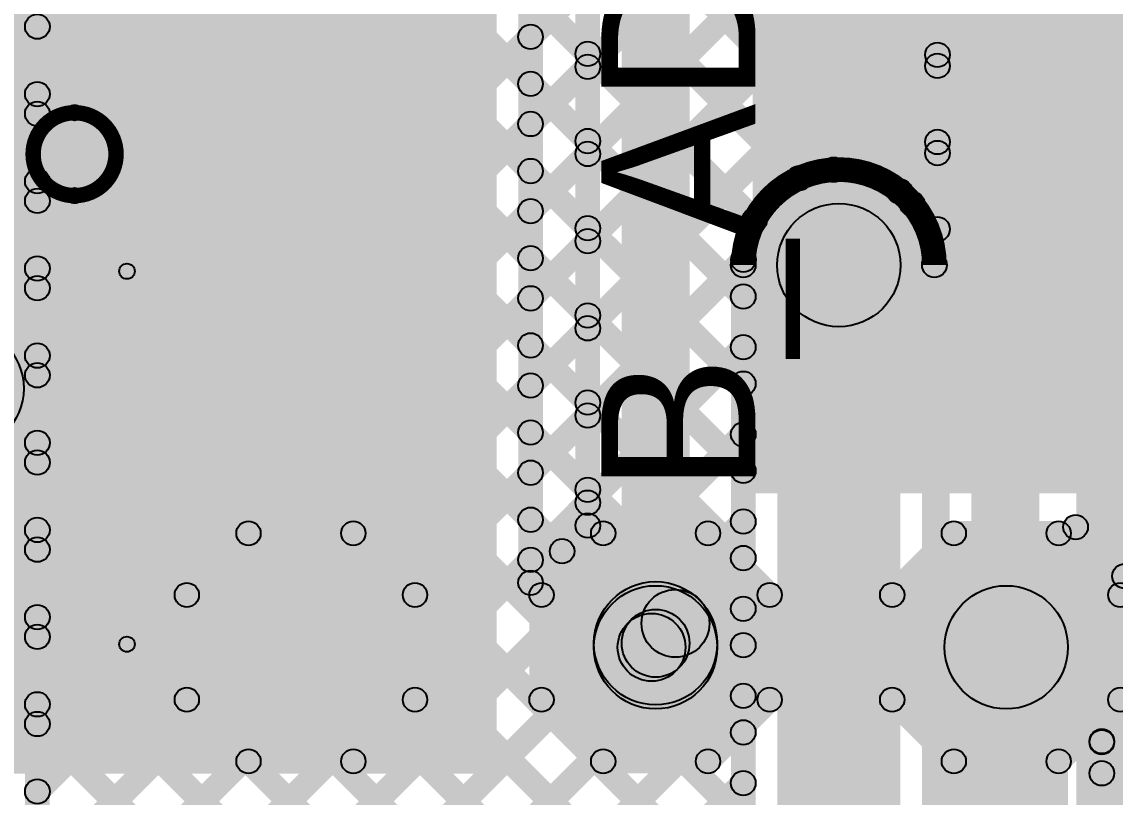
# Model space of a CAD drawing. Header units: millimetres. Extents: x -0.24 to 2.5, y 0 to 2.55.
# Drawn here: x 0.457 to 0.8116, y 1.0004 to 1.2519 of the extents above; entities that cross this region are included whole.
import ezdxf

# ---------------------------------------------------------------- set-up
doc = ezdxf.new("R2010")
doc.units = ezdxf.units.MM
doc.header["$MEASUREMENT"] = 0
for name, color, linetype in [('BottomLayer', 5, 'Continuous'), ('BottomSolder', 6, 'Continuous'), ('TopLayer', 1, 'Continuous'), ('TopOverlay', 2, 'Continuous'), ('TopPaste', 8, 'Continuous'), ('TopSolder', 216, 'Continuous'), ('ViaHoleLayer', 16, 'Continuous')]:
    doc.layers.add(name, color=color, linetype=linetype)

# ---------------------------------------------------------------- blocks, each defined once
blk = doc.blocks.new('SMD_H______4')
at = {"layer": 'TopLayer'}
blk.add_hatch(color=1, dxfattribs=at).paths.add_polyline_path([(0.33541, 0.04921), (0.44959, 0.04921), (0.44959, -0.04921), (0.33541, -0.04921)])
at = {"layer": 'TopOverlay'}
for points in [[(0.3265, 0.046), (0.3315, 0.046), (0.3315, -0.057), (0.3265, -0.057)], [(0.329, -0.0595), (0.329, -0.0545), (0.45, -0.0545), (0.45, -0.0595)]]:
    blk.add_hatch(color=2, dxfattribs=at).paths.add_polyline_path(points)
h = blk.add_hatch(color=2, dxfattribs=at)
edge = h.paths.add_edge_path()
edge.add_arc((0.47455, -0.04), 0.0025, 0, 360)
h = blk.add_hatch(color=2, dxfattribs=at)
edge = h.paths.add_edge_path()
edge.add_arc((0.50145, -0.04), 0.0025, 0, 360)
h = blk.add_hatch(color=2, dxfattribs=at)
edge = h.paths.add_edge_path()
edge.add_arc((0.329, -0.057), 0.0025, 0, 360)
h = blk.add_hatch(color=2, dxfattribs=at)
edge = h.paths.add_edge_path()
edge.add_arc((0.329, -0.057), 0.0025, 0, 360)
h = blk.add_hatch(color=2, dxfattribs=at)
edge = h.paths.add_edge_path()
edge.add_arc((0.45, -0.057), 0.0025, 0, 360)
at = {"layer": 'TopPaste'}
blk.add_hatch(color=8, dxfattribs=at).paths.add_polyline_path([(0.33541, 0.04921), (0.44959, 0.04921), (0.44959, -0.04921), (0.33541, -0.04921)])
at = {"layer": 'TopSolder'}
blk.add_hatch(color=216, dxfattribs=at).paths.add_polyline_path([(0.33141, 0.05321), (0.45359, 0.05321), (0.45359, -0.05321), (0.33141, -0.05321)])
at = {"layer": 'TopOverlay', "const_width": 0.005}
blk.add_lwpolyline([(0.50145, -0.04, 1), (0.47455, -0.04, 1)], format="xyb", close=True, dxfattribs=at)
at = {"layer": 'TopOverlay'}
for centre in [(0.47455, -0.04), (0.50145, -0.04), (0.329, -0.057), (0.329, -0.057), (0.45, -0.057)]:
    blk.add_circle(centre, 0.0025, dxfattribs=at)
blk = doc.blocks.new('TEST_POINT_62')
at = {"layer": 'TopLayer'}
blk.add_hatch(color=1, dxfattribs=at).paths.add_polyline_path([(0.015, 0.03), (-0.015, 0.03), (-0.03, 0.015), (-0.03, -0.015), (-0.015, -0.03), (0.015, -0.03), (0.03, -0.015), (0.03, 0.015)])
at = {"layer": 'TopOverlay'}
for points in [[(-0.03422, 0.01422), (-0.03978, 0.01978), (-0.01978, 0.03978), (-0.01422, 0.03422)], [(0.017, 0.04094), (0.017, 0.03306), (-0.017, 0.03306), (-0.017, 0.04094)], [(0.017, 0.04094), (0.017, 0.03306), (-0.017, 0.03306), (-0.017, 0.04094)], [(0.03978, 0.01978), (0.03422, 0.01422), (0.01422, 0.03422), (0.01978, 0.03978)], [(-0.03306, -0.017), (-0.04094, -0.017), (-0.04094, 0.017), (-0.03306, 0.017)], [(0.04094, -0.017), (0.03306, -0.017), (0.03306, 0.017), (0.04094, 0.017)], [(-0.01422, -0.03422), (-0.01978, -0.03978), (-0.03978, -0.01978), (-0.03422, -0.01422)], [(0.01978, -0.03978), (0.01422, -0.03422), (0.03422, -0.01422), (0.03978, -0.01978)], [(0.017, -0.03306), (0.017, -0.04094), (-0.017, -0.04094), (-0.017, -0.03306)], [(0.017, -0.03306), (0.017, -0.04094), (-0.017, -0.04094), (-0.017, -0.03306)]]:
    blk.add_hatch(color=2, dxfattribs=at).paths.add_polyline_path(points)
h = blk.add_hatch(color=2, dxfattribs=at)
edge = h.paths.add_edge_path()
edge.add_arc((-0.017, 0.037), 0.00394, 0, 360)
h = blk.add_hatch(color=2, dxfattribs=at)
edge = h.paths.add_edge_path()
edge.add_arc((-0.017, 0.037), 0.00394, 0, 360)
h = blk.add_hatch(color=2, dxfattribs=at)
edge = h.paths.add_edge_path()
edge.add_arc((-0.017, 0.037), 0.00394, 0, 360)
h = blk.add_hatch(color=2, dxfattribs=at)
edge = h.paths.add_edge_path()
edge.add_arc((0.017, 0.037), 0.00394, 0, 360)
h = blk.add_hatch(color=2, dxfattribs=at)
edge = h.paths.add_edge_path()
edge.add_arc((0.017, 0.037), 0.00394, 0, 360)
h = blk.add_hatch(color=2, dxfattribs=at)
edge = h.paths.add_edge_path()
edge.add_arc((0.017, 0.037), 0.00394, 0, 360)
h = blk.add_hatch(color=2, dxfattribs=at)
edge = h.paths.add_edge_path()
edge.add_arc((-0.037, 0.017), 0.00394, 0, 360)
h = blk.add_hatch(color=2, dxfattribs=at)
edge = h.paths.add_edge_path()
edge.add_arc((-0.037, 0.017), 0.00394, 0, 360)
h = blk.add_hatch(color=2, dxfattribs=at)
edge = h.paths.add_edge_path()
edge.add_arc((0.037, 0.017), 0.00394, 0, 360)
h = blk.add_hatch(color=2, dxfattribs=at)
edge = h.paths.add_edge_path()
edge.add_arc((0.037, 0.017), 0.00394, 0, 360)
h = blk.add_hatch(color=2, dxfattribs=at)
edge = h.paths.add_edge_path()
edge.add_arc((-0.037, -0.017), 0.00394, 0, 360)
h = blk.add_hatch(color=2, dxfattribs=at)
edge = h.paths.add_edge_path()
edge.add_arc((-0.037, -0.017), 0.00394, 0, 360)
h = blk.add_hatch(color=2, dxfattribs=at)
edge = h.paths.add_edge_path()
edge.add_arc((0.037, -0.017), 0.00394, 0, 360)
h = blk.add_hatch(color=2, dxfattribs=at)
edge = h.paths.add_edge_path()
edge.add_arc((0.037, -0.017), 0.00394, 0, 360)
h = blk.add_hatch(color=2, dxfattribs=at)
edge = h.paths.add_edge_path()
edge.add_arc((-0.017, -0.037), 0.00394, 0, 360)
h = blk.add_hatch(color=2, dxfattribs=at)
edge = h.paths.add_edge_path()
edge.add_arc((-0.017, -0.037), 0.00394, 0, 360)
h = blk.add_hatch(color=2, dxfattribs=at)
edge = h.paths.add_edge_path()
edge.add_arc((-0.017, -0.037), 0.00394, 0, 360)
h = blk.add_hatch(color=2, dxfattribs=at)
edge = h.paths.add_edge_path()
edge.add_arc((0.017, -0.037), 0.00394, 0, 360)
h = blk.add_hatch(color=2, dxfattribs=at)
edge = h.paths.add_edge_path()
edge.add_arc((0.017, -0.037), 0.00394, 0, 360)
h = blk.add_hatch(color=2, dxfattribs=at)
edge = h.paths.add_edge_path()
edge.add_arc((0.017, -0.037), 0.00394, 0, 360)
at = {"layer": 'TopPaste'}
blk.add_hatch(color=8, dxfattribs=at).paths.add_polyline_path([(0.015, 0.03), (-0.015, 0.03), (-0.03, 0.015), (-0.03, -0.015), (-0.015, -0.03), (0.015, -0.03), (0.03, -0.015), (0.03, 0.015)])
at = {"layer": 'TopSolder'}
blk.add_hatch(color=216, dxfattribs=at).paths.add_polyline_path([(0.017, 0.034), (-0.017, 0.034), (-0.034, 0.017), (-0.034, -0.017), (-0.017, -0.034), (0.017, -0.034), (0.034, -0.017), (0.034, 0.017)])
at = {"layer": 'TopOverlay'}
for centre in [(-0.017, 0.037), (-0.017, 0.037), (-0.017, 0.037), (0.017, 0.037), (0.017, 0.037), (0.017, 0.037), (-0.037, 0.017), (-0.037, 0.017), (0.037, 0.017), (0.037, 0.017), (-0.037, -0.017), (-0.037, -0.017), (0.037, -0.017), (0.037, -0.017), (-0.017, -0.037), (-0.017, -0.037), (-0.017, -0.037), (0.017, -0.037), (0.017, -0.037), (0.017, -0.037)]:
    blk.add_circle(centre, 0.00394, dxfattribs=at)
blk = doc.blocks.new('TEST_POINT_90')
at = {"layer": 'TopLayer'}
blk.add_hatch(color=1, dxfattribs=at).paths.add_polyline_path([(0.015, 0.03), (-0.015, 0.03), (-0.03, 0.015), (-0.03, -0.015), (-0.015, -0.03), (0.015, -0.03), (0.03, -0.015), (0.03, 0.015)])
at = {"layer": 'TopOverlay'}
for points in [[(-0.03422, 0.01422), (-0.03978, 0.01978), (-0.01978, 0.03978), (-0.01422, 0.03422)], [(-0.017, 0.03306), (-0.017, 0.04094), (0.017, 0.04094), (0.017, 0.03306)], [(-0.017, 0.03306), (-0.017, 0.04094), (0.017, 0.04094), (0.017, 0.03306)], [(0.01422, 0.03422), (0.01978, 0.03978), (0.03978, 0.01978), (0.03422, 0.01422)], [(-0.03306, -0.017), (-0.04094, -0.017), (-0.04094, 0.017), (-0.03306, 0.017)], [(0.04094, -0.017), (0.03306, -0.017), (0.03306, 0.017), (0.04094, 0.017)], [(-0.03978, -0.01978), (-0.03422, -0.01422), (-0.01422, -0.03422), (-0.01978, -0.03978)], [(0.01978, -0.03978), (0.01422, -0.03422), (0.03422, -0.01422), (0.03978, -0.01978)], [(-0.017, -0.04094), (-0.017, -0.03306), (0.017, -0.03306), (0.017, -0.04094)], [(-0.017, -0.04094), (-0.017, -0.03306), (0.017, -0.03306), (0.017, -0.04094)]]:
    blk.add_hatch(color=2, dxfattribs=at).paths.add_polyline_path(points)
h = blk.add_hatch(color=2, dxfattribs=at)
edge = h.paths.add_edge_path()
edge.add_arc((-0.017, 0.037), 0.00394, 0, 360)
h = blk.add_hatch(color=2, dxfattribs=at)
edge = h.paths.add_edge_path()
edge.add_arc((-0.017, 0.037), 0.00394, 0, 360)
h = blk.add_hatch(color=2, dxfattribs=at)
edge = h.paths.add_edge_path()
edge.add_arc((-0.017, 0.037), 0.00394, 0, 360)
h = blk.add_hatch(color=2, dxfattribs=at)
edge = h.paths.add_edge_path()
edge.add_arc((0.017, 0.037), 0.00394, 0, 360)
h = blk.add_hatch(color=2, dxfattribs=at)
edge = h.paths.add_edge_path()
edge.add_arc((0.017, 0.037), 0.00394, 0, 360)
h = blk.add_hatch(color=2, dxfattribs=at)
edge = h.paths.add_edge_path()
edge.add_arc((0.017, 0.037), 0.00394, 0, 360)
h = blk.add_hatch(color=2, dxfattribs=at)
edge = h.paths.add_edge_path()
edge.add_arc((-0.037, 0.017), 0.00394, 0, 360)
h = blk.add_hatch(color=2, dxfattribs=at)
edge = h.paths.add_edge_path()
edge.add_arc((-0.037, 0.017), 0.00394, 0, 360)
h = blk.add_hatch(color=2, dxfattribs=at)
edge = h.paths.add_edge_path()
edge.add_arc((0.037, 0.017), 0.00394, 0, 360)
h = blk.add_hatch(color=2, dxfattribs=at)
edge = h.paths.add_edge_path()
edge.add_arc((0.037, 0.017), 0.00394, 0, 360)
h = blk.add_hatch(color=2, dxfattribs=at)
edge = h.paths.add_edge_path()
edge.add_arc((-0.037, -0.017), 0.00394, 0, 360)
h = blk.add_hatch(color=2, dxfattribs=at)
edge = h.paths.add_edge_path()
edge.add_arc((-0.037, -0.017), 0.00394, 0, 360)
h = blk.add_hatch(color=2, dxfattribs=at)
edge = h.paths.add_edge_path()
edge.add_arc((0.037, -0.017), 0.00394, 0, 360)
h = blk.add_hatch(color=2, dxfattribs=at)
edge = h.paths.add_edge_path()
edge.add_arc((0.037, -0.017), 0.00394, 0, 360)
h = blk.add_hatch(color=2, dxfattribs=at)
edge = h.paths.add_edge_path()
edge.add_arc((-0.017, -0.037), 0.00394, 0, 360)
h = blk.add_hatch(color=2, dxfattribs=at)
edge = h.paths.add_edge_path()
edge.add_arc((-0.017, -0.037), 0.00394, 0, 360)
h = blk.add_hatch(color=2, dxfattribs=at)
edge = h.paths.add_edge_path()
edge.add_arc((-0.017, -0.037), 0.00394, 0, 360)
h = blk.add_hatch(color=2, dxfattribs=at)
edge = h.paths.add_edge_path()
edge.add_arc((0.017, -0.037), 0.00394, 0, 360)
h = blk.add_hatch(color=2, dxfattribs=at)
edge = h.paths.add_edge_path()
edge.add_arc((0.017, -0.037), 0.00394, 0, 360)
h = blk.add_hatch(color=2, dxfattribs=at)
edge = h.paths.add_edge_path()
edge.add_arc((0.017, -0.037), 0.00394, 0, 360)
at = {"layer": 'TopPaste'}
blk.add_hatch(color=8, dxfattribs=at).paths.add_polyline_path([(0.015, 0.03), (-0.015, 0.03), (-0.03, 0.015), (-0.03, -0.015), (-0.015, -0.03), (0.015, -0.03), (0.03, -0.015), (0.03, 0.015)])
at = {"layer": 'TopSolder'}
blk.add_hatch(color=216, dxfattribs=at).paths.add_polyline_path([(0.017, 0.034), (-0.017, 0.034), (-0.034, 0.017), (-0.034, -0.017), (-0.017, -0.034), (0.017, -0.034), (0.034, -0.017), (0.034, 0.017)])
at = {"layer": 'TopOverlay'}
for centre in [(-0.017, 0.037), (-0.017, 0.037), (-0.017, 0.037), (0.017, 0.037), (0.017, 0.037), (0.017, 0.037), (-0.037, 0.017), (-0.037, 0.017), (0.037, 0.017), (0.037, 0.017), (-0.037, -0.017), (-0.037, -0.017), (0.037, -0.017), (0.037, -0.017), (-0.017, -0.037), (-0.017, -0.037), (-0.017, -0.037), (0.017, -0.037), (0.017, -0.037), (0.017, -0.037)]:
    blk.add_circle(centre, 0.00394, dxfattribs=at)
blk = doc.blocks.new('TEST_POINT_107')
at = {"layer": 'TopLayer'}
blk.add_hatch(color=1, dxfattribs=at).paths.add_polyline_path([(0.015, 0.03), (-0.015, 0.03), (-0.03, 0.015), (-0.03, -0.015), (-0.015, -0.03), (0.015, -0.03), (0.03, -0.015), (0.03, 0.015)])
at = {"layer": 'TopOverlay'}
for points in [[(-0.01978, 0.03978), (-0.01422, 0.03422), (-0.03422, 0.01422), (-0.03978, 0.01978)], [(-0.017, 0.03306), (-0.017, 0.04094), (0.017, 0.04094), (0.017, 0.03306)], [(-0.017, 0.03306), (-0.017, 0.04094), (0.017, 0.04094), (0.017, 0.03306)], [(0.01422, 0.03422), (0.01978, 0.03978), (0.03978, 0.01978), (0.03422, 0.01422)], [(-0.04094, 0.017), (-0.03306, 0.017), (-0.03306, -0.017), (-0.04094, -0.017)], [(0.03306, 0.017), (0.04094, 0.017), (0.04094, -0.017), (0.03306, -0.017)], [(-0.03978, -0.01978), (-0.03422, -0.01422), (-0.01422, -0.03422), (-0.01978, -0.03978)], [(0.03422, -0.01422), (0.03978, -0.01978), (0.01978, -0.03978), (0.01422, -0.03422)], [(-0.017, -0.04094), (-0.017, -0.03306), (0.017, -0.03306), (0.017, -0.04094)], [(-0.017, -0.04094), (-0.017, -0.03306), (0.017, -0.03306), (0.017, -0.04094)]]:
    blk.add_hatch(color=2, dxfattribs=at).paths.add_polyline_path(points)
h = blk.add_hatch(color=2, dxfattribs=at)
edge = h.paths.add_edge_path()
edge.add_arc((-0.017, 0.037), 0.00394, 0, 360)
h = blk.add_hatch(color=2, dxfattribs=at)
edge = h.paths.add_edge_path()
edge.add_arc((-0.017, 0.037), 0.00394, 0, 360)
h = blk.add_hatch(color=2, dxfattribs=at)
edge = h.paths.add_edge_path()
edge.add_arc((-0.017, 0.037), 0.00394, 0, 360)
h = blk.add_hatch(color=2, dxfattribs=at)
edge = h.paths.add_edge_path()
edge.add_arc((0.017, 0.037), 0.00394, 0, 360)
h = blk.add_hatch(color=2, dxfattribs=at)
edge = h.paths.add_edge_path()
edge.add_arc((0.017, 0.037), 0.00394, 0, 360)
h = blk.add_hatch(color=2, dxfattribs=at)
edge = h.paths.add_edge_path()
edge.add_arc((0.017, 0.037), 0.00394, 0, 360)
h = blk.add_hatch(color=2, dxfattribs=at)
edge = h.paths.add_edge_path()
edge.add_arc((-0.037, 0.017), 0.00394, 0, 360)
h = blk.add_hatch(color=2, dxfattribs=at)
edge = h.paths.add_edge_path()
edge.add_arc((-0.037, 0.017), 0.00394, 0, 360)
h = blk.add_hatch(color=2, dxfattribs=at)
edge = h.paths.add_edge_path()
edge.add_arc((0.037, 0.017), 0.00394, 0, 360)
h = blk.add_hatch(color=2, dxfattribs=at)
edge = h.paths.add_edge_path()
edge.add_arc((0.037, 0.017), 0.00394, 0, 360)
h = blk.add_hatch(color=2, dxfattribs=at)
edge = h.paths.add_edge_path()
edge.add_arc((-0.037, -0.017), 0.00394, 0, 360)
h = blk.add_hatch(color=2, dxfattribs=at)
edge = h.paths.add_edge_path()
edge.add_arc((-0.037, -0.017), 0.00394, 0, 360)
h = blk.add_hatch(color=2, dxfattribs=at)
edge = h.paths.add_edge_path()
edge.add_arc((0.037, -0.017), 0.00394, 0, 360)
h = blk.add_hatch(color=2, dxfattribs=at)
edge = h.paths.add_edge_path()
edge.add_arc((0.037, -0.017), 0.00394, 0, 360)
h = blk.add_hatch(color=2, dxfattribs=at)
edge = h.paths.add_edge_path()
edge.add_arc((-0.017, -0.037), 0.00394, 0, 360)
h = blk.add_hatch(color=2, dxfattribs=at)
edge = h.paths.add_edge_path()
edge.add_arc((-0.017, -0.037), 0.00394, 0, 360)
h = blk.add_hatch(color=2, dxfattribs=at)
edge = h.paths.add_edge_path()
edge.add_arc((-0.017, -0.037), 0.00394, 0, 360)
h = blk.add_hatch(color=2, dxfattribs=at)
edge = h.paths.add_edge_path()
edge.add_arc((0.017, -0.037), 0.00394, 0, 360)
h = blk.add_hatch(color=2, dxfattribs=at)
edge = h.paths.add_edge_path()
edge.add_arc((0.017, -0.037), 0.00394, 0, 360)
h = blk.add_hatch(color=2, dxfattribs=at)
edge = h.paths.add_edge_path()
edge.add_arc((0.017, -0.037), 0.00394, 0, 360)
at = {"layer": 'TopPaste'}
blk.add_hatch(color=8, dxfattribs=at).paths.add_polyline_path([(0.015, 0.03), (-0.015, 0.03), (-0.03, 0.015), (-0.03, -0.015), (-0.015, -0.03), (0.015, -0.03), (0.03, -0.015), (0.03, 0.015)])
at = {"layer": 'TopSolder'}
blk.add_hatch(color=216, dxfattribs=at).paths.add_polyline_path([(0.017, 0.034), (-0.017, 0.034), (-0.034, 0.017), (-0.034, -0.017), (-0.017, -0.034), (0.017, -0.034), (0.034, -0.017), (0.034, 0.017)])
at = {"layer": 'TopOverlay'}
for centre in [(-0.017, 0.037), (-0.017, 0.037), (-0.017, 0.037), (0.017, 0.037), (0.017, 0.037), (0.017, 0.037), (-0.037, 0.017), (-0.037, 0.017), (0.037, 0.017), (0.037, 0.017), (-0.037, -0.017), (-0.037, -0.017), (0.037, -0.017), (0.037, -0.017), (-0.017, -0.037), (-0.017, -0.037), (-0.017, -0.037), (0.017, -0.037), (0.017, -0.037), (0.017, -0.037)]:
    blk.add_circle(centre, 0.00394, dxfattribs=at)

msp = doc.modelspace()

# ---------------------------------------------------------------- hatches: boundary and pattern name
at = {"layer": 'BottomLayer'}
for points in [[(0.36099, 1.48717), (0.36664, 1.49283), (0.69383, 1.16564), (0.68817, 1.15999)], [(0.38927, 1.48717), (0.39493, 1.49283), (0.69743, 1.19033), (0.69177, 1.18467)], [(0.41756, 1.48717), (0.42321, 1.49283), (0.71199, 1.20405), (0.70634, 1.19839)], [(0.44584, 1.48717), (0.4515, 1.49283), (0.74472, 1.1996), (0.73907, 1.19395)], [(0.47412, 1.48717), (0.47978, 1.49283), (0.75683, 1.21578), (0.75117, 1.21012)], [(0.46483, 1.11253), (0.45917, 1.11818), (0.75176, 1.41077), (0.75741, 1.40511)], [(0.46483, 1.22566), (0.45917, 1.23132), (0.63817, 1.41032), (0.64383, 1.40466)], [(0.758, 0.53816), (0.75, 0.53816), (0.75, 1.396), (0.758, 1.396)], [(0.787, 0.53816), (0.765, 0.53816), (0.765, 1.396), (0.787, 1.396)], [(0.821, 0.18877), (0.799, 0.18877), (0.799, 1.395), (0.821, 1.395)], [(0.46483, 1.19738), (0.45917, 1.20304), (0.63817, 1.38204), (0.64383, 1.37638)], [(0.46483, 1.08424), (0.45917, 1.0899), (0.75117, 1.3819), (0.75683, 1.37624)], [(0.45253, 1.36734), (0.45819, 1.373), (0.69383, 1.13736), (0.68817, 1.1317)], [(0.46483, 1.05596), (0.45917, 1.06162), (0.75117, 1.35362), (0.75683, 1.34796)], [(0.46483, 1.1691), (0.45917, 1.17475), (0.63739, 1.35297), (0.64305, 1.34731)], [(0.45901, 1.33258), (0.46467, 1.33823), (0.69383, 1.10908), (0.68817, 1.10342)], [(0.46483, 1.14081), (0.45917, 1.14647), (0.64637, 1.33367), (0.65203, 1.32801)], [(0.466, 0.98), (0.458, 0.98), (0.458, 1.329), (0.466, 1.329)], [(0.66557, 1.32401), (0.67123, 1.32967), (0.75683, 1.24407), (0.75117, 1.23841)], [(0.46483, 1.02767), (0.45917, 1.03333), (0.75117, 1.32533), (0.75683, 1.31967)], [(0.45917, 1.30413), (0.46483, 1.30979), (0.69383, 1.08079), (0.68817, 1.07513)], [(0.46483, 0.99939), (0.45917, 1.00505), (0.75117, 1.29705), (0.75683, 1.29139)], [(0.45917, 1.27585), (0.46483, 1.28151), (0.69383, 1.05251), (0.68817, 1.04685)], [(0.46407, 0.97034), (0.45841, 0.976), (0.75117, 1.26876), (0.75683, 1.26311)], [(0.45917, 1.24757), (0.46483, 1.25322), (0.69383, 1.02422), (0.68817, 1.01857)], [(0.72313, 1.20113), (0.71748, 1.20678), (0.75117, 1.24048), (0.75683, 1.23482)], [(0.45917, 1.21928), (0.46483, 1.22494), (0.69383, 0.99594), (0.68817, 0.99028)], [(0.74446, 1.19417), (0.7388, 1.19982), (0.75117, 1.21219), (0.75683, 1.20654)], [(0.45917, 1.191), (0.46483, 1.19665), (0.69383, 0.96765), (0.68817, 0.962)], [(0.74295, 1.19007), (0.7486, 1.19572), (0.75683, 1.1875), (0.75117, 1.18184)], [(-0.16717, 0.31082), (-0.17283, 0.31648), (0.68822, 1.17752), (0.69387, 1.17187)], [(0.695, 0.96035), (0.687, 0.96035), (0.687, 1.173), (0.695, 1.173)], [(0.742, 0.96035), (0.702, 0.96035), (0.702, 1.173), (0.742, 1.173)], [(0.757, 0.96035), (0.749, 0.96035), (0.749, 1.173), (0.757, 1.173)], [(0.45917, 1.16271), (0.46483, 1.16837), (0.68629, 0.9469), (0.68064, 0.94125)], [(0.46014, 0.90985), (0.45448, 0.9155), (0.68817, 1.14919), (0.69383, 1.14354)], [(0.45917, 1.13443), (0.46483, 1.14009), (0.66309, 0.94183), (0.65743, 0.93617)], [(0.51194, 0.93337), (0.50629, 0.93902), (0.68817, 1.12091), (0.69383, 1.11525)], [(0.45917, 1.10614), (0.46483, 1.1118), (0.6348, 0.94183), (0.62914, 0.93617)], [(0.54303, 0.93617), (0.53737, 0.94183), (0.68817, 1.09263), (0.69383, 1.08697)], [(0.45917, 1.07786), (0.46483, 1.08352), (0.60652, 0.94183), (0.60086, 0.93617)], [(0.57132, 0.93617), (0.56566, 0.94183), (0.68817, 1.06434), (0.69383, 1.05868)], [(0.45917, 1.04958), (0.46483, 1.05523), (0.57823, 0.94183), (0.57258, 0.93617)], [(0.5996, 0.93617), (0.59394, 0.94183), (0.68817, 1.03606), (0.69383, 1.0304)], [(0.45917, 1.02129), (0.46483, 1.02695), (0.54995, 0.94183), (0.54429, 0.93617)], [(0.62788, 0.93617), (0.62223, 0.94183), (0.68817, 1.00777), (0.69383, 1.00212)]]:
    msp.add_hatch(color=5, dxfattribs=at).paths.add_polyline_path(points)
h = msp.add_hatch(color=5, dxfattribs=at)
edge = h.paths.add_edge_path()
edge.add_arc((0.462, 1.25039), 0.004, 0, 360)
h = msp.add_hatch(color=5, dxfattribs=at)
edge = h.paths.add_edge_path()
edge.add_arc((0.754, 1.24124), 0.004, 0, 360)
h = msp.add_hatch(color=5, dxfattribs=at)
edge = h.paths.add_edge_path()
edge.add_arc((0.754, 1.23765), 0.004, 0, 360)
h = msp.add_hatch(color=5, dxfattribs=at)
edge = h.paths.add_edge_path()
edge.add_arc((0.462, 1.22849), 0.004, 0, 360)
h = msp.add_hatch(color=5, dxfattribs=at)
edge = h.paths.add_edge_path()
edge.add_arc((0.462, 1.22211), 0.004, 0, 360)
h = msp.add_hatch(color=5, dxfattribs=at)
edge = h.paths.add_edge_path()
edge.add_arc((0.754, 1.21295), 0.004, 0, 360)
h = msp.add_hatch(color=5, dxfattribs=at)
edge = h.paths.add_edge_path()
edge.add_arc((0.754, 1.20937), 0.004, 0, 360)
h = msp.add_hatch(color=5, dxfattribs=at)
edge = h.paths.add_edge_path()
edge.add_arc((0.7203, 1.20395), 0.004, 0, 360)
h = msp.add_hatch(color=5, dxfattribs=at)
edge = h.paths.add_edge_path()
edge.add_arc((0.462, 1.20021), 0.004, 0, 360)
h = msp.add_hatch(color=5, dxfattribs=at)
edge = h.paths.add_edge_path()
edge.add_arc((0.70917, 1.20122), 0.004, 0, 360)
h = msp.add_hatch(color=5, dxfattribs=at)
edge = h.paths.add_edge_path()
edge.add_arc((0.74163, 1.19699), 0.004, 0, 360)
h = msp.add_hatch(color=5, dxfattribs=at)
edge = h.paths.add_edge_path()
edge.add_arc((0.74189, 1.19677), 0.004, 0, 360)
h = msp.add_hatch(color=5, dxfattribs=at)
edge = h.paths.add_edge_path()
edge.add_arc((0.462, 1.19383), 0.004, 0, 360)
h = msp.add_hatch(color=5, dxfattribs=at)
edge = h.paths.add_edge_path()
edge.add_arc((0.74577, 1.1929), 0.004, 0, 360)
h = msp.add_hatch(color=5, dxfattribs=at)
edge = h.paths.add_edge_path()
edge.add_arc((0.722, 1.173), 0.02, 0, 360)
h = msp.add_hatch(color=5, dxfattribs=at)
edge = h.paths.add_edge_path()
edge.add_arc((0.6946, 1.1875), 0.004, 0, 360)
h = msp.add_hatch(color=5, dxfattribs=at)
edge = h.paths.add_edge_path()
edge.add_arc((0.754, 1.18467), 0.004, 0, 360)
h = msp.add_hatch(color=5, dxfattribs=at)
edge = h.paths.add_edge_path()
edge.add_arc((0.722, 1.173), 0.01181, 0, 360)
h = msp.add_hatch(color=5, dxfattribs=at)
edge = h.paths.add_edge_path()
edge.add_arc((0.69105, 1.1747), 0.004, 0, 360)
h = msp.add_hatch(color=5, dxfattribs=at)
edge = h.paths.add_edge_path()
edge.add_arc((0.462, 1.17192), 0.004, 0, 360)
h = msp.add_hatch(color=5, dxfattribs=at)
edge = h.paths.add_edge_path()
edge.add_arc((0.691, 1.173), 0.004, 0, 360)
h = msp.add_hatch(color=5, dxfattribs=at)
edge = h.paths.add_edge_path()
edge.add_arc((0.691, 1.173), 0.004, 0, 360)
h = msp.add_hatch(color=5, dxfattribs=at)
edge = h.paths.add_edge_path()
edge.add_arc((0.753, 1.173), 0.004, 0, 360)
h = msp.add_hatch(color=5, dxfattribs=at)
edge = h.paths.add_edge_path()
edge.add_arc((0.753, 1.173), 0.004, 0, 360)
h = msp.add_hatch(color=5, dxfattribs=at)
edge = h.paths.add_edge_path()
edge.add_arc((0.462, 1.16554), 0.004, 0, 360)
h = msp.add_hatch(color=5, dxfattribs=at)
edge = h.paths.add_edge_path()
edge.add_arc((0.691, 1.16282), 0.004, 0, 360)
h = msp.add_hatch(color=5, dxfattribs=at)
edge = h.paths.add_edge_path()
edge.add_arc((0.691, 1.14637), 0.004, 0, 360)
h = msp.add_hatch(color=5, dxfattribs=at)
edge = h.paths.add_edge_path()
edge.add_arc((0.462, 1.14364), 0.004, 0, 360)
h = msp.add_hatch(color=5, dxfattribs=at)
edge = h.paths.add_edge_path()
edge.add_arc((0.462, 1.13726), 0.004, 0, 360)
h = msp.add_hatch(color=5, dxfattribs=at)
edge = h.paths.add_edge_path()
edge.add_arc((0.691, 1.13453), 0.004, 0, 360)
h = msp.add_hatch(color=5, dxfattribs=at)
edge = h.paths.add_edge_path()
edge.add_arc((0.691, 1.11808), 0.004, 0, 360)
h = msp.add_hatch(color=5, dxfattribs=at)
edge = h.paths.add_edge_path()
edge.add_arc((0.462, 1.11536), 0.004, 0, 360)
h = msp.add_hatch(color=5, dxfattribs=at)
edge = h.paths.add_edge_path()
edge.add_arc((0.462, 1.10897), 0.004, 0, 360)
h = msp.add_hatch(color=5, dxfattribs=at)
edge = h.paths.add_edge_path()
edge.add_arc((0.691, 1.10625), 0.004, 0, 360)
h = msp.add_hatch(color=5, dxfattribs=at)
edge = h.paths.add_edge_path()
edge.add_arc((0.691, 1.0898), 0.004, 0, 360)
h = msp.add_hatch(color=5, dxfattribs=at)
edge = h.paths.add_edge_path()
edge.add_arc((0.462, 1.08707), 0.004, 0, 360)
h = msp.add_hatch(color=5, dxfattribs=at)
edge = h.paths.add_edge_path()
edge.add_arc((0.462, 1.08069), 0.004, 0, 360)
h = msp.add_hatch(color=5, dxfattribs=at)
edge = h.paths.add_edge_path()
edge.add_arc((0.691, 1.07796), 0.004, 0, 360)
h = msp.add_hatch(color=5, dxfattribs=at)
edge = h.paths.add_edge_path()
edge.add_arc((0.691, 1.06151), 0.004, 0, 360)
h = msp.add_hatch(color=5, dxfattribs=at)
edge = h.paths.add_edge_path()
edge.add_arc((0.462, 1.05879), 0.004, 0, 360)
h = msp.add_hatch(color=5, dxfattribs=at)
edge = h.paths.add_edge_path()
edge.add_arc((0.462, 1.0524), 0.004, 0, 360)
h = msp.add_hatch(color=5, dxfattribs=at)
edge = h.paths.add_edge_path()
edge.add_arc((0.691, 1.04968), 0.004, 0, 360)
h = msp.add_hatch(color=5, dxfattribs=at)
edge = h.paths.add_edge_path()
edge.add_arc((0.691, 1.03323), 0.004, 0, 360)
h = msp.add_hatch(color=5, dxfattribs=at)
edge = h.paths.add_edge_path()
edge.add_arc((0.462, 1.0305), 0.004, 0, 360)
h = msp.add_hatch(color=5, dxfattribs=at)
edge = h.paths.add_edge_path()
edge.add_arc((0.462, 1.02412), 0.004, 0, 360)
h = msp.add_hatch(color=5, dxfattribs=at)
edge = h.paths.add_edge_path()
edge.add_arc((0.691, 1.02139), 0.004, 0, 360)
h = msp.add_hatch(color=5, dxfattribs=at)
edge = h.paths.add_edge_path()
edge.add_arc((0.691, 1.00494), 0.004, 0, 360)
h = msp.add_hatch(color=5, dxfattribs=at)
edge = h.paths.add_edge_path()
edge.add_arc((0.462, 1.00222), 0.004, 0, 360)
at = {"layer": 'BottomSolder'}
h = msp.add_hatch(color=6, dxfattribs=at)
edge = h.paths.add_edge_path()
edge.add_arc((0.722, 1.173), 0.01581, 0, 360)
at = {"layer": 'TopLayer'}
for points in [[(0.694, 1.099), (0.874, 1.099), (0.874, 1.669), (0.694, 1.669)], [(0.626, 1.06994), (0.618, 1.06994), (0.618, 1.384), (0.626, 1.384)], [(0.335, 1.008), (0.611, 1.008), (0.611, 1.373), (0.335, 1.373)], [(0.67356, 1.05031), (0.65156, 1.05031), (0.65156, 1.349), (0.67356, 1.349)], [(0.64456, 1.0885), (0.63656, 1.0885), (0.63656, 1.34489), (0.64456, 1.34489)], [(0.62483, 1.24424), (0.61917, 1.2499), (0.63773, 1.26846), (0.64339, 1.26281)], [(0.61917, 1.25727), (0.62483, 1.26293), (0.64339, 1.24437), (0.63773, 1.23871)], [(0.62483, 1.21596), (0.61917, 1.22162), (0.63773, 1.24018), (0.64339, 1.23452)], [(0.61917, 1.22899), (0.62483, 1.23464), (0.64339, 1.21608), (0.63773, 1.21042)], [(0.62483, 1.18767), (0.61917, 1.19333), (0.63773, 1.21189), (0.64339, 1.20624)], [(0.61917, 1.2007), (0.62483, 1.20636), (0.64339, 1.1878), (0.63773, 1.18214)], [(0.62483, 1.15939), (0.61917, 1.16505), (0.63773, 1.18361), (0.64339, 1.17795)], [(0.61917, 1.17242), (0.62483, 1.17808), (0.64339, 1.15951), (0.63773, 1.15386)], [(0.62483, 1.13111), (0.61917, 1.13676), (0.63773, 1.15532), (0.64339, 1.14967)], [(0.61917, 1.14413), (0.62483, 1.14979), (0.64339, 1.13123), (0.63773, 1.12557)], [(0.62483, 1.10282), (0.61917, 1.10848), (0.63773, 1.12704), (0.64339, 1.12138)], [(0.61917, 1.11585), (0.62483, 1.12151), (0.64339, 1.10294), (0.63773, 1.09729)], [(0.62483, 1.07454), (0.61917, 1.08019), (0.63773, 1.09876), (0.64339, 1.0931)], [(0.61917, 1.08757), (0.62483, 1.09322), (0.63506, 1.08299), (0.6294, 1.07734)], [(0.62483, 1.06711), (0.61917, 1.07277), (0.63773, 1.09133), (0.64339, 1.08567)], [(0.79598, 1.08517), (0.80164, 1.09083), (0.82014, 1.07233), (0.81448, 1.06667)], [(0.79881, 1.084), (0.79881, 1.092), (0.835, 1.092), (0.835, 1.084)], [(0.67034, 1.04253), (0.65478, 1.05809), (0.66122, 1.06453), (0.67678, 1.04897)], [(0.66903, 1.04122), (0.65347, 1.05678), (0.65478, 1.05809), (0.67034, 1.04253)], [(0.81014, 1.00529), (0.80448, 1.01095), (0.84755, 1.05401), (0.8532, 1.04835)], [(0.68256, 1.049), (0.64256, 1.049), (0.64256, 1.05031), (0.68256, 1.05031)], [(0.79631, 0.96297), (0.75631, 0.96297), (0.75631, 1.049), (0.79631, 1.049)], [(0.81014, 1.01567), (0.80448, 1.02133), (0.81448, 1.03133), (0.82014, 1.02567)], [(0.81131, 0.96297), (0.80331, 0.96297), (0.80331, 1.0185), (0.81131, 1.0185)], [(0.80448, 1.01539), (0.81014, 1.02105), (0.86433, 0.96686), (0.85867, 0.9612)]]:
    msp.add_hatch(color=1, dxfattribs=at).paths.add_polyline_path(points)
h = msp.add_hatch(color=1, dxfattribs=at)
edge = h.paths.add_edge_path()
edge.add_arc((0.622, 1.24707), 0.004, 0, 360)
h = msp.add_hatch(color=1, dxfattribs=at)
edge = h.paths.add_edge_path()
edge.add_arc((0.64056, 1.24154), 0.004, 0, 360)
h = msp.add_hatch(color=1, dxfattribs=at)
edge = h.paths.add_edge_path()
edge.add_arc((0.64056, 1.23735), 0.004, 0, 360)
h = msp.add_hatch(color=1, dxfattribs=at)
edge = h.paths.add_edge_path()
edge.add_arc((0.622, 1.23182), 0.004, 0, 360)
h = msp.add_hatch(color=1, dxfattribs=at)
edge = h.paths.add_edge_path()
edge.add_arc((0.622, 1.21879), 0.004, 0, 360)
h = msp.add_hatch(color=1, dxfattribs=at)
edge = h.paths.add_edge_path()
edge.add_arc((0.64056, 1.21325), 0.004, 0, 360)
h = msp.add_hatch(color=1, dxfattribs=at)
edge = h.paths.add_edge_path()
edge.add_arc((0.64056, 1.20907), 0.004, 0, 360)
h = msp.add_hatch(color=1, dxfattribs=at)
edge = h.paths.add_edge_path()
edge.add_arc((0.622, 1.20353), 0.004, 0, 360)
h = msp.add_hatch(color=1, dxfattribs=at)
edge = h.paths.add_edge_path()
edge.add_arc((0.622, 1.1905), 0.004, 0, 360)
h = msp.add_hatch(color=1, dxfattribs=at)
edge = h.paths.add_edge_path()
edge.add_arc((0.64056, 1.18497), 0.004, 0, 360)
h = msp.add_hatch(color=1, dxfattribs=at)
edge = h.paths.add_edge_path()
edge.add_arc((0.64056, 1.18078), 0.004, 0, 360)
h = msp.add_hatch(color=1, dxfattribs=at)
edge = h.paths.add_edge_path()
edge.add_arc((0.722, 1.173), 0.01181, 0, 360)
h = msp.add_hatch(color=1, dxfattribs=at)
edge = h.paths.add_edge_path()
edge.add_arc((0.622, 1.17525), 0.004, 0, 360)
h = msp.add_hatch(color=1, dxfattribs=at)
edge = h.paths.add_edge_path()
edge.add_arc((0.622, 1.16222), 0.004, 0, 360)
h = msp.add_hatch(color=1, dxfattribs=at)
edge = h.paths.add_edge_path()
edge.add_arc((0.64056, 1.15668), 0.004, 0, 360)
h = msp.add_hatch(color=1, dxfattribs=at)
edge = h.paths.add_edge_path()
edge.add_arc((0.64056, 1.1525), 0.004, 0, 360)
h = msp.add_hatch(color=1, dxfattribs=at)
edge = h.paths.add_edge_path()
edge.add_arc((0.43758, 1.133), 0.02, 0, 360)
h = msp.add_hatch(color=1, dxfattribs=at)
edge = h.paths.add_edge_path()
edge.add_arc((0.622, 1.14696), 0.004, 0, 360)
h = msp.add_hatch(color=1, dxfattribs=at)
edge = h.paths.add_edge_path()
edge.add_arc((0.622, 1.13393), 0.004, 0, 360)
h = msp.add_hatch(color=1, dxfattribs=at)
edge = h.paths.add_edge_path()
edge.add_arc((0.64056, 1.1284), 0.004, 0, 360)
h = msp.add_hatch(color=1, dxfattribs=at)
edge = h.paths.add_edge_path()
edge.add_arc((0.64056, 1.12421), 0.004, 0, 360)
h = msp.add_hatch(color=1, dxfattribs=at)
edge = h.paths.add_edge_path()
edge.add_arc((0.622, 1.11868), 0.004, 0, 360)
h = msp.add_hatch(color=1, dxfattribs=at)
edge = h.paths.add_edge_path()
edge.add_arc((0.622, 1.10565), 0.004, 0, 360)
h = msp.add_hatch(color=1, dxfattribs=at)
edge = h.paths.add_edge_path()
edge.add_arc((0.64056, 1.10012), 0.004, 0, 360)
h = msp.add_hatch(color=1, dxfattribs=at)
edge = h.paths.add_edge_path()
edge.add_arc((0.64056, 1.09593), 0.004, 0, 360)
h = msp.add_hatch(color=1, dxfattribs=at)
edge = h.paths.add_edge_path()
edge.add_arc((0.622, 1.09039), 0.004, 0, 360)
h = msp.add_hatch(color=1, dxfattribs=at)
edge = h.paths.add_edge_path()
edge.add_arc((0.64056, 1.0885), 0.004, 0, 360)
h = msp.add_hatch(color=1, dxfattribs=at)
edge = h.paths.add_edge_path()
edge.add_arc((0.64056, 1.0885), 0.004, 0, 360)
h = msp.add_hatch(color=1, dxfattribs=at)
edge = h.paths.add_edge_path()
edge.add_arc((0.79881, 1.088), 0.004, 0, 360)
h = msp.add_hatch(color=1, dxfattribs=at)
edge = h.paths.add_edge_path()
edge.add_arc((0.79881, 1.088), 0.004, 0, 360)
h = msp.add_hatch(color=1, dxfattribs=at)
edge = h.paths.add_edge_path()
edge.add_arc((0.63223, 1.08017), 0.004, 0, 360)
h = msp.add_hatch(color=1, dxfattribs=at)
edge = h.paths.add_edge_path()
edge.add_arc((0.622, 1.07737), 0.004, 0, 360)
h = msp.add_hatch(color=1, dxfattribs=at)
edge = h.paths.add_edge_path()
edge.add_arc((0.81472, 1.07209), 0.004, 0, 360)
h = msp.add_hatch(color=1, dxfattribs=at)
edge = h.paths.add_edge_path()
edge.add_arc((0.622, 1.06994), 0.004, 0, 360)
h = msp.add_hatch(color=1, dxfattribs=at)
edge = h.paths.add_edge_path()
edge.add_arc((0.622, 1.06994), 0.004, 0, 360)
h = msp.add_hatch(color=1, dxfattribs=at)
edge = h.paths.add_edge_path()
edge.add_arc((0.66256, 1.05031), 0.02, 0, 360)
h = msp.add_hatch(color=1, dxfattribs=at)
edge = h.paths.add_edge_path()
edge.add_arc((0.66256, 1.049), 0.02, 0, 360)
h = msp.add_hatch(color=1, dxfattribs=at)
edge = h.paths.add_edge_path()
edge.add_arc((0.669, 1.05675), 0.011, 0, 360)
h = msp.add_hatch(color=1, dxfattribs=at)
edge = h.paths.add_edge_path()
edge.add_arc((0.77631, 1.049), 0.02, 0, 360)
h = msp.add_hatch(color=1, dxfattribs=at)
edge = h.paths.add_edge_path()
edge.add_arc((0.66256, 1.05031), 0.011, 0, 360)
h = msp.add_hatch(color=1, dxfattribs=at)
edge = h.paths.add_edge_path()
edge.add_arc((0.66256, 1.05031), 0.011, 0, 360)
h = msp.add_hatch(color=1, dxfattribs=at)
edge = h.paths.add_edge_path()
edge.add_arc((0.66256, 1.05031), 0.011, 0, 360)
h = msp.add_hatch(color=1, dxfattribs=at)
edge = h.paths.add_edge_path()
edge.add_arc((0.66125, 1.049), 0.011, 0, 360)
h = msp.add_hatch(color=1, dxfattribs=at)
edge = h.paths.add_edge_path()
edge.add_arc((0.80731, 1.0185), 0.004, 0, 360)
h = msp.add_hatch(color=1, dxfattribs=at)
edge = h.paths.add_edge_path()
edge.add_arc((0.80731, 1.0185), 0.004, 0, 360)
h = msp.add_hatch(color=1, dxfattribs=at)
edge = h.paths.add_edge_path()
edge.add_arc((0.80731, 1.01822), 0.004, 0, 360)
h = msp.add_hatch(color=1, dxfattribs=at)
edge = h.paths.add_edge_path()
edge.add_arc((0.80731, 1.00812), 0.004, 0, 360)
at = {"layer": 'TopSolder'}
h = msp.add_hatch(color=216, dxfattribs=at)
edge = h.paths.add_edge_path()
edge.add_arc((0.722, 1.173), 0.01581, 0, 360)
at = {"layer": 'ViaHoleLayer'}
h = msp.add_hatch(color=16, dxfattribs=at)
edge = h.paths.add_edge_path()
edge.add_arc((0.722, 1.173), 0.00787, 0, 360)

# ---------------------------------------------------------------- linework, layer by layer
at = {"layer": 'BottomLayer', "const_width": 0.008}
msp.add_lwpolyline([(0.691, 1.173, -1), (0.753, 1.173)], format="xyb", dxfattribs=at)
at = {"layer": 'BottomLayer'}
for centre, radius in [((0.462, 1.25039), 0.004), ((0.754, 1.24124), 0.004), ((0.754, 1.23765), 0.004), ((0.462, 1.22849), 0.004), ((0.462, 1.22211), 0.004), ((0.754, 1.21295), 0.004), ((0.754, 1.20937), 0.004), ((0.7203, 1.20395), 0.004), ((0.462, 1.20021), 0.004), ((0.70917, 1.20122), 0.004), ((0.74163, 1.19699), 0.004), ((0.74189, 1.19677), 0.004), ((0.462, 1.19383), 0.004), ((0.74577, 1.1929), 0.004), ((0.722, 1.173), 0.02), ((0.6946, 1.1875), 0.004), ((0.754, 1.18467), 0.004), ((0.69105, 1.1747), 0.004), ((0.462, 1.17192), 0.004), ((0.691, 1.173), 0.004), ((0.691, 1.173), 0.004), ((0.753, 1.173), 0.004), ((0.753, 1.173), 0.004), ((0.462, 1.16554), 0.004), ((0.691, 1.16282), 0.004), ((0.691, 1.14637), 0.004), ((0.462, 1.14364), 0.004), ((0.462, 1.13726), 0.004), ((0.691, 1.13453), 0.004), ((0.691, 1.11808), 0.004), ((0.462, 1.11536), 0.004), ((0.462, 1.10897), 0.004), ((0.691, 1.10625), 0.004), ((0.691, 1.0898), 0.004), ((0.462, 1.08707), 0.004), ((0.462, 1.08069), 0.004), ((0.691, 1.07796), 0.004), ((0.691, 1.06151), 0.004), ((0.462, 1.05879), 0.004), ((0.462, 1.0524), 0.004), ((0.691, 1.04968), 0.004), ((0.691, 1.03323), 0.004), ((0.462, 1.0305), 0.004), ((0.462, 1.02412), 0.004), ((0.691, 1.02139), 0.004), ((0.691, 1.00494), 0.004), ((0.462, 1.00222), 0.004)]:
    msp.add_circle(centre, radius, dxfattribs=at)
at = {"layer": 'TopLayer'}
for centre, radius in [((0.622, 1.24707), 0.004), ((0.64056, 1.24154), 0.004), ((0.64056, 1.23735), 0.004), ((0.622, 1.23182), 0.004), ((0.622, 1.21879), 0.004), ((0.64056, 1.21325), 0.004), ((0.64056, 1.20907), 0.004), ((0.622, 1.20353), 0.004), ((0.622, 1.1905), 0.004), ((0.64056, 1.18497), 0.004), ((0.64056, 1.18078), 0.004), ((0.622, 1.17525), 0.004), ((0.622, 1.16222), 0.004), ((0.64056, 1.15668), 0.004), ((0.64056, 1.1525), 0.004), ((0.43758, 1.133), 0.02), ((0.622, 1.14696), 0.004), ((0.622, 1.13393), 0.004), ((0.64056, 1.1284), 0.004), ((0.64056, 1.12421), 0.004), ((0.622, 1.11868), 0.004), ((0.622, 1.10565), 0.004), ((0.64056, 1.10012), 0.004), ((0.64056, 1.09593), 0.004), ((0.622, 1.09039), 0.004), ((0.64056, 1.0885), 0.004), ((0.64056, 1.0885), 0.004), ((0.79881, 1.088), 0.004), ((0.79881, 1.088), 0.004), ((0.63223, 1.08017), 0.004), ((0.622, 1.07737), 0.004), ((0.81472, 1.07209), 0.004), ((0.622, 1.06994), 0.004), ((0.622, 1.06994), 0.004), ((0.66256, 1.05031), 0.02), ((0.66256, 1.049), 0.02), ((0.669, 1.05675), 0.011), ((0.77631, 1.049), 0.02), ((0.66256, 1.05031), 0.011), ((0.66256, 1.05031), 0.011), ((0.66256, 1.05031), 0.011), ((0.66125, 1.049), 0.011), ((0.80731, 1.0185), 0.004), ((0.80731, 1.0185), 0.004), ((0.80731, 1.01822), 0.004), ((0.80731, 1.00812), 0.004)]:
    msp.add_circle(centre, radius, dxfattribs=at)

# ---------------------------------------------------------------- block references
for name, p, rotation in [('SMD_H______4', (0.43408, 0.721), 90), ('TEST_POINT_90', (0.5475, 1.049), 360), ('TEST_POINT_107', (0.66256, 1.049), 90), ('TEST_POINT_62', (0.77631, 1.049), 270)]:
    msp.add_blockref(name, p, dxfattribs=dict(rotation=rotation))

# ---------------------------------------------------------------- texts
at = {"layer": 'TopOverlay'}
for s, height, p in [('AC_Neutral', 0.065, (0.80052, 1.099)), ('AC_LINE', 0.065, (0.57552, 1.099)), ('B_ADC', 0.05, (0.69493, 1.099))]:
    msp.add_text(s, height=height, rotation=90, dxfattribs=at).set_placement(p)

doc.saveas('drawing.dxf')
